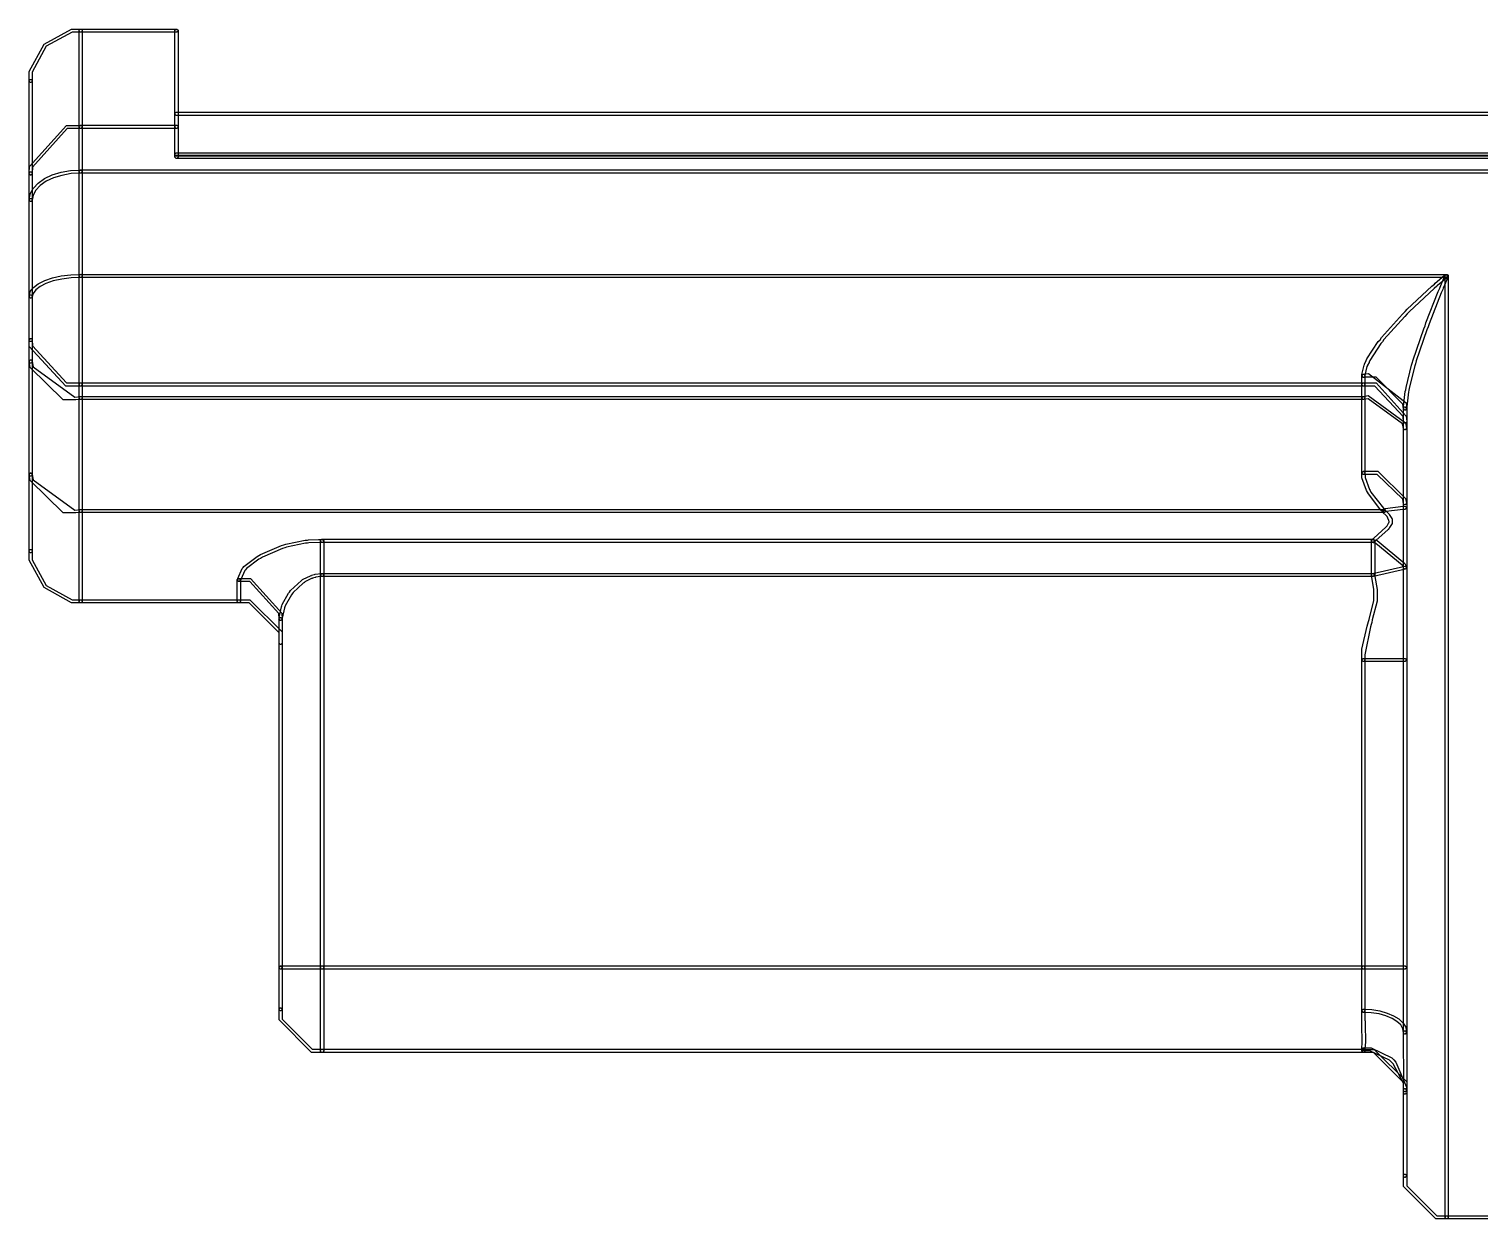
# Model space of a CAD drawing. Extents: x 0.54 to 10.46, y 0.74 to 7.76.
# Drawn here: x 2.0411 to 2.3558, y 4.4146 to 4.6727 of the extents above; entities that cross this region are included whole.
import ezdxf

# ---------------------------------------------------------------- set-up
doc = ezdxf.new("R2010")
doc.units = 0
doc.layers.get('0').update_dxf_attribs({"linetype": 'CONTINUOUS'})

msp = doc.modelspace()

# ---------------------------------------------------------------- linework, layer by layer
at = {"color": 0}
for points in [[(2.04144, 4.66118), (2.04135, 4.66118), (2.04112, 4.66146), (2.04112, 4.66151), (2.04112, 4.66351), (2.04438, 4.66943), (2.05029, 4.67269), (2.05231, 4.67269), (2.05236, 4.67269), (2.05263, 4.67247), (2.05263, 4.67236), (2.05263, 4.67231), (2.05236, 4.67204), (2.05231, 4.67204), (2.0504, 4.67204), (2.04482, 4.669), (2.04178, 4.66342), (2.04178, 4.66151), (2.04178, 4.66146), (2.0415, 4.66118), (2.04144, 4.66118)], [(2.07308, 4.67204), (2.05231, 4.67204), (2.05219, 4.67204), (2.05192, 4.67231), (2.05192, 4.67236), (2.05192, 4.67247), (2.05219, 4.67275), (2.05231, 4.67275), (2.07308, 4.67275), (2.07314, 4.67275), (2.0734, 4.67247), (2.0734, 4.67236), (2.0734, 4.67231), (2.07314, 4.67204), (2.07308, 4.67204)], [(2.07308, 4.65115), (2.07297, 4.65115), (2.07269, 4.65142), (2.07269, 4.65147), (2.07269, 4.67236), (2.07269, 4.67247), (2.07297, 4.67275), (2.07308, 4.67275), (2.07314, 4.67275), (2.0734, 4.67247), (2.0734, 4.67236), (2.0734, 4.65147), (2.0734, 4.65142), (2.07314, 4.65115), (2.07308, 4.65115)], [(2.04144, 4.64106), (2.04135, 4.64106), (2.04112, 4.64139), (2.04112, 4.64144), (2.04112, 4.66151), (2.04112, 4.66162), (2.04135, 4.66183), (2.04144, 4.66183), (2.0415, 4.66183), (2.04178, 4.66162), (2.04178, 4.66151), (2.04178, 4.64144), (2.04178, 4.64139), (2.0415, 4.64106), (2.04144, 4.64106)], [(2.96653, 4.65397), (2.07308, 4.65397), (2.07297, 4.65397), (2.07269, 4.65424), (2.07269, 4.65429), (2.07269, 4.6544), (2.07297, 4.65468), (2.07308, 4.65468), (2.96653, 4.65468), (2.96658, 4.65468), (2.96685, 4.6544), (2.96685, 4.65429), (2.96685, 4.65424), (2.96658, 4.65397), (2.96653, 4.65397)], [(2.04144, 4.64106), (2.04139, 4.64111), (2.04112, 4.64139), (2.04112, 4.64144), (2.04118, 4.6429), (2.04921, 4.65181), (2.05192, 4.65181), (2.05231, 4.65181), (2.05236, 4.65181), (2.05263, 4.65158), (2.05263, 4.65147), (2.05263, 4.65142), (2.05231, 4.65115), (2.05225, 4.65115), (2.05192, 4.65115), (2.04937, 4.65115), (2.04183, 4.64279), (2.04178, 4.64144), (2.04178, 4.64139), (2.0415, 4.64106), (2.04144, 4.64106)], [(2.07308, 4.65115), (2.05231, 4.65115), (2.05219, 4.65115), (2.05192, 4.65142), (2.05192, 4.65147), (2.05192, 4.65158), (2.05219, 4.65186), (2.05231, 4.65186), (2.07308, 4.65186), (2.07314, 4.65186), (2.0734, 4.65158), (2.0734, 4.65147), (2.0734, 4.65142), (2.07314, 4.65115), (2.07308, 4.65115)], [(2.05231, 4.6415), (2.05219, 4.6415), (2.05192, 4.64176), (2.05192, 4.64182), (2.05192, 4.65147), (2.05192, 4.65158), (2.05219, 4.65181), (2.05231, 4.65181), (2.05236, 4.65181), (2.05263, 4.65158), (2.05263, 4.65147), (2.05263, 4.64182), (2.05263, 4.64176), (2.05236, 4.6415), (2.05231, 4.6415)], [(2.07308, 4.64464), (2.07297, 4.64464), (2.07269, 4.64492), (2.07269, 4.64497), (2.07269, 4.65147), (2.07269, 4.65158), (2.07297, 4.65186), (2.07308, 4.65186), (2.07314, 4.65186), (2.0734, 4.65158), (2.0734, 4.65147), (2.0734, 4.64497), (2.0734, 4.64492), (2.07314, 4.64464), (2.07308, 4.64464)], [(2.37571, 4.64518), (2.07308, 4.64518), (2.07297, 4.64518), (2.07269, 4.64546), (2.07269, 4.64551), (2.07269, 4.64561), (2.07297, 4.64589), (2.07308, 4.64589), (2.37571, 4.64589), (2.37576, 4.64589), (2.37608, 4.64561), (2.37608, 4.64551), (2.37608, 4.64546), (2.37576, 4.64518), (2.37571, 4.64518)], [(2.37571, 4.64464), (2.07308, 4.64464), (2.07297, 4.64464), (2.07269, 4.64492), (2.07269, 4.64497), (2.07269, 4.64507), (2.07297, 4.64535), (2.07308, 4.64535), (2.37571, 4.64535), (2.37576, 4.64535), (2.37608, 4.64507), (2.37608, 4.64497), (2.37608, 4.64492), (2.37576, 4.64464), (2.37571, 4.64464)], [(2.04144, 4.63531), (2.04144, 4.63531), (2.04139, 4.63531), (2.04139, 4.63531), (2.04135, 4.63536), (2.04107, 4.63569), (2.04112, 4.63569), (2.04129, 4.63688), (2.04129, 4.63688), (2.04135, 4.63699), (2.04135, 4.63699), (2.04194, 4.63818), (2.04194, 4.63818), (2.04204, 4.63824), (2.04204, 4.63824), (2.04303, 4.63932), (2.04443, 4.64031), (2.04611, 4.64111), (2.04801, 4.64171), (2.05007, 4.64204), (2.05225, 4.64214), (2.05231, 4.64214), (2.05263, 4.64199), (2.05263, 4.64187), (2.05263, 4.64182), (2.05236, 4.6415), (2.05231, 4.6415), (2.05018, 4.64139), (2.04818, 4.641), (2.04639, 4.64046), (2.04476, 4.63971), (2.04346, 4.63878), (2.04254, 4.63781), (2.04199, 4.63672), (2.04178, 4.63558), (2.04178, 4.63553), (2.0415, 4.63531), (2.04144, 4.63531)], [(2.04144, 4.63531), (2.04135, 4.63531), (2.04112, 4.63558), (2.04112, 4.63564), (2.04112, 4.64144), (2.04112, 4.64154), (2.04135, 4.64176), (2.04144, 4.64176), (2.0415, 4.64176), (2.04178, 4.64154), (2.04178, 4.64144), (2.04178, 4.63564), (2.04178, 4.63558), (2.0415, 4.63531), (2.04144, 4.63531)], [(2.05231, 4.61882), (2.05219, 4.61882), (2.05192, 4.61914), (2.05192, 4.61919), (2.05192, 4.64182), (2.05192, 4.64193), (2.05219, 4.64219), (2.05231, 4.64219), (2.05236, 4.64219), (2.05263, 4.64193), (2.05263, 4.64182), (2.05263, 4.61919), (2.05263, 4.61914), (2.05236, 4.61882), (2.05231, 4.61882)], [(2.37571, 4.6415), (2.05231, 4.6415), (2.05219, 4.6415), (2.05192, 4.64176), (2.05192, 4.64182), (2.05192, 4.64193), (2.05219, 4.64219), (2.05231, 4.64219), (2.37571, 4.64219), (2.37576, 4.64219), (2.37608, 4.64193), (2.37608, 4.64182), (2.37608, 4.64176), (2.37576, 4.6415), (2.37571, 4.6415)], [(2.04144, 4.61436), (2.04135, 4.61436), (2.04112, 4.61464), (2.04112, 4.61469), (2.04112, 4.63564), (2.04112, 4.63574), (2.04135, 4.63601), (2.04144, 4.63601), (2.0415, 4.63601), (2.04178, 4.63574), (2.04178, 4.63564), (2.04178, 4.61469), (2.04178, 4.61464), (2.0415, 4.61436), (2.04144, 4.61436)], [(2.04144, 4.61436), (2.04135, 4.61436), (2.04129, 4.61442), (2.04107, 4.61475), (2.04112, 4.61475), (2.04129, 4.61567), (2.04129, 4.61572), (2.04135, 4.61578), (2.04135, 4.61578), (2.04199, 4.6166), (2.04199, 4.6166), (2.04204, 4.61669), (2.04204, 4.61669), (2.04308, 4.61746), (2.04449, 4.61817), (2.04617, 4.61876), (2.04807, 4.61919), (2.05012, 4.61942), (2.05225, 4.61951), (2.05231, 4.61957), (2.05263, 4.61931), (2.05263, 4.61919), (2.05263, 4.61914), (2.05236, 4.61882), (2.05231, 4.61882), (2.05018, 4.61876), (2.04818, 4.61849), (2.04633, 4.61811), (2.04471, 4.61751), (2.04346, 4.61686), (2.04254, 4.61615), (2.04194, 4.6154), (2.04178, 4.61464), (2.04172, 4.61464), (2.0415, 4.61436), (2.04144, 4.61436)], [(2.34864, 4.61882), (2.05231, 4.61882), (2.05219, 4.61882), (2.05192, 4.61914), (2.05192, 4.61919), (2.05192, 4.61931), (2.05219, 4.61951), (2.05231, 4.61951), (2.34864, 4.61951), (2.34868, 4.61951), (2.34896, 4.61931), (2.34896, 4.61919), (2.34896, 4.61914), (2.34868, 4.61882), (2.34864, 4.61882)], [(2.05231, 4.59526), (2.05219, 4.59526), (2.05192, 4.59554), (2.05192, 4.5956), (2.05192, 4.61919), (2.05192, 4.61931), (2.05219, 4.61951), (2.05231, 4.61951), (2.05236, 4.61951), (2.05263, 4.61931), (2.05263, 4.61919), (2.05263, 4.5956), (2.05263, 4.59554), (2.05236, 4.59526), (2.05231, 4.59526)], [(2.33057, 4.59717), (2.33051, 4.59717), (2.33046, 4.59722), (2.33018, 4.59754), (2.33024, 4.59754), (2.33024, 4.59776), (2.33068, 4.59978), (2.33078, 4.59999), (2.33078, 4.6001), (2.33111, 4.60075), (2.33117, 4.60081), (2.33132, 4.60118), (2.33376, 4.60493), (2.33415, 4.60531), (2.33447, 4.60579), (2.33903, 4.61089), (2.33957, 4.61143), (2.34006, 4.61199), (2.34538, 4.61697), (2.34597, 4.6174), (2.34614, 4.61762), (2.3481, 4.61925), (2.34831, 4.61942), (2.34831, 4.61947), (2.34874, 4.61942), (2.34879, 4.61936), (2.34879, 4.61936), (2.34879, 4.61893), (2.34879, 4.61887), (2.34858, 4.61871), (2.34663, 4.61708), (2.34646, 4.61692), (2.34586, 4.61643), (2.34056, 4.61149), (2.34006, 4.61094), (2.33951, 4.6104), (2.33501, 4.60536), (2.33469, 4.60487), (2.33436, 4.60449), (2.33197, 4.60086), (2.33182, 4.60047), (2.33176, 4.60042), (2.33143, 4.59983), (2.33143, 4.59972), (2.33132, 4.59956), (2.33089, 4.59765), (2.33089, 4.59744), (2.33089, 4.59739), (2.33062, 4.59717), (2.33057, 4.59717)], [(2.33957, 4.59006), (2.33946, 4.59006), (2.33925, 4.59039), (2.33925, 4.59044), (2.33925, 4.59082), (2.33963, 4.59413), (2.33974, 4.59446), (2.33979, 4.595), (2.34099, 4.59983), (2.34115, 4.60026), (2.34136, 4.60097), (2.34364, 4.60769), (2.34392, 4.60835), (2.34412, 4.609), (2.34679, 4.61578), (2.34711, 4.61649), (2.34717, 4.61675), (2.34814, 4.61903), (2.34825, 4.61925), (2.34825, 4.61925), (2.34831, 4.61931), (2.34831, 4.61931), (2.34831, 4.61936), (2.34874, 4.61951), (2.34879, 4.61947), (2.34879, 4.61947), (2.34896, 4.61908), (2.34896, 4.61903), (2.34864, 4.61919), (2.34896, 4.61903), (2.34885, 4.61882), (2.34782, 4.61649), (2.34776, 4.61621), (2.34744, 4.6155), (2.34478, 4.60878), (2.34457, 4.60813), (2.34429, 4.60747), (2.34201, 4.60075), (2.34185, 4.6001), (2.34169, 4.59967), (2.34044, 4.59483), (2.34039, 4.59435), (2.34033, 4.59403), (2.33996, 4.59076), (2.33996, 4.59039), (2.3399, 4.59039), (2.33963, 4.59006), (2.33957, 4.59006)], [(2.04144, 4.60493), (2.04135, 4.60493), (2.04112, 4.60519), (2.04112, 4.60525), (2.04112, 4.61469), (2.04112, 4.61481), (2.04135, 4.61507), (2.04144, 4.61507), (2.0415, 4.61507), (2.04178, 4.61481), (2.04178, 4.61469), (2.04178, 4.60525), (2.04178, 4.60519), (2.0415, 4.60493), (2.04144, 4.60493)], [(2.05171, 4.59526), (2.04904, 4.59526), (2.04112, 4.60385), (2.04107, 4.60525), (2.04107, 4.60536), (2.04139, 4.60563), (2.04144, 4.60563), (2.0415, 4.60563), (2.04178, 4.60542), (2.04178, 4.60531), (2.04183, 4.604), (2.04921, 4.59597), (2.05171, 4.59597), (2.05181, 4.59597), (2.05231, 4.59597), (2.05231, 4.59597), (2.05236, 4.59597), (2.05263, 4.59576), (2.05263, 4.59565), (2.05263, 4.5956), (2.05236, 4.59526), (2.05231, 4.59526), (2.05214, 4.59526), (2.05181, 4.59526), (2.05171, 4.59526)], [(2.04144, 4.60026), (2.04135, 4.60026), (2.04112, 4.60053), (2.04112, 4.60058), (2.04112, 4.60525), (2.04112, 4.60536), (2.04135, 4.60563), (2.04144, 4.60563), (2.0415, 4.60563), (2.04178, 4.60536), (2.04178, 4.60525), (2.04178, 4.60058), (2.04178, 4.60053), (2.0415, 4.60026), (2.04144, 4.60026)], [(2.051, 4.59229), (2.0485, 4.59229), (2.04135, 4.59933), (2.04112, 4.60053), (2.04107, 4.60058), (2.04135, 4.60097), (2.04139, 4.60097), (2.04144, 4.60097), (2.0415, 4.60097), (2.04178, 4.60075), (2.04178, 4.60064), (2.04199, 4.59944), (2.051, 4.59289), (2.05225, 4.59304), (2.05231, 4.59304), (2.05236, 4.59304), (2.05257, 4.59278), (2.05263, 4.59272), (2.05263, 4.59267), (2.05236, 4.59239), (2.05236, 4.59233), (2.05219, 4.59233), (2.05126, 4.59229), (2.051, 4.59229)], [(2.04144, 4.57574), (2.04135, 4.57574), (2.04112, 4.57601), (2.04112, 4.57607), (2.04112, 4.60058), (2.04112, 4.60069), (2.04135, 4.60097), (2.04144, 4.60097), (2.0415, 4.60097), (2.04178, 4.60069), (2.04178, 4.60058), (2.04178, 4.57607), (2.04178, 4.57601), (2.0415, 4.57574), (2.04144, 4.57574)], [(2.33057, 4.59526), (2.05231, 4.59526), (2.05219, 4.59526), (2.05192, 4.59554), (2.05192, 4.5956), (2.05192, 4.59571), (2.05219, 4.59597), (2.05231, 4.59597), (2.33057, 4.59597), (2.33062, 4.59597), (2.33089, 4.59571), (2.33089, 4.5956), (2.33089, 4.59554), (2.33062, 4.59526), (2.33057, 4.59526)], [(2.05231, 4.59233), (2.05219, 4.59233), (2.05192, 4.59267), (2.05192, 4.59272), (2.05192, 4.5956), (2.05192, 4.59571), (2.05219, 4.59597), (2.05231, 4.59597), (2.05236, 4.59597), (2.05263, 4.59571), (2.05263, 4.5956), (2.05263, 4.59272), (2.05263, 4.59267), (2.05236, 4.59233), (2.05231, 4.59233)], [(2.33957, 4.59006), (2.33946, 4.59006), (2.33925, 4.59033), (2.33925, 4.59033), (2.33908, 4.59136), (2.33333, 4.59722), (2.33143, 4.59722), (2.33122, 4.59722), (2.33068, 4.59722), (2.33062, 4.59717), (2.33051, 4.59717), (2.33018, 4.59744), (2.33018, 4.5975), (2.33018, 4.5976), (2.33046, 4.59787), (2.33051, 4.59787), (2.33165, 4.59804), (2.33979, 4.59164), (2.33996, 4.59044), (2.33996, 4.59039), (2.33968, 4.59011), (2.33963, 4.59006), (2.33957, 4.59006)], [(2.33957, 4.58724), (2.33946, 4.58724), (2.33925, 4.58751), (2.33925, 4.58757), (2.33914, 4.58865), (2.33306, 4.59526), (2.33106, 4.59526), (2.33106, 4.59526), (2.33068, 4.59526), (2.33057, 4.59526), (2.33046, 4.59526), (2.33018, 4.59554), (2.33018, 4.5956), (2.33018, 4.59571), (2.33046, 4.59597), (2.33057, 4.59597), (2.33057, 4.59597), (2.33089, 4.59597), (2.33106, 4.59597), (2.33328, 4.59597), (2.33985, 4.58876), (2.33996, 4.58757), (2.33996, 4.58751), (2.33968, 4.58724), (2.33963, 4.58724), (2.33957, 4.58724)], [(2.33057, 4.59526), (2.33046, 4.59526), (2.33024, 4.59554), (2.33024, 4.5956), (2.33024, 4.5975), (2.33024, 4.5976), (2.33046, 4.59787), (2.33057, 4.59787), (2.33062, 4.59787), (2.33089, 4.5976), (2.33089, 4.5975), (2.33089, 4.5956), (2.33089, 4.59554), (2.33062, 4.59526), (2.33057, 4.59526)], [(2.33057, 4.59233), (2.33046, 4.59233), (2.33024, 4.59267), (2.33024, 4.59272), (2.33024, 4.5956), (2.33024, 4.59571), (2.33046, 4.59597), (2.33057, 4.59597), (2.33062, 4.59597), (2.33089, 4.59571), (2.33089, 4.5956), (2.33089, 4.59272), (2.33089, 4.59267), (2.33062, 4.59233), (2.33057, 4.59233)], [(2.33057, 4.59233), (2.05231, 4.59233), (2.05219, 4.59233), (2.05192, 4.59267), (2.05192, 4.59272), (2.05192, 4.59283), (2.05219, 4.59304), (2.05231, 4.59304), (2.33057, 4.59304), (2.33062, 4.59304), (2.33089, 4.59283), (2.33089, 4.59272), (2.33089, 4.59267), (2.33062, 4.59233), (2.33057, 4.59233)], [(2.05231, 4.56782), (2.05219, 4.56782), (2.05192, 4.56814), (2.05192, 4.56819), (2.05192, 4.59272), (2.05192, 4.59283), (2.05219, 4.59304), (2.05231, 4.59304), (2.05236, 4.59304), (2.05263, 4.59283), (2.05263, 4.59272), (2.05263, 4.56819), (2.05263, 4.56814), (2.05236, 4.56782), (2.05231, 4.56782)], [(2.33957, 4.58578), (2.33946, 4.58578), (2.33925, 4.58604), (2.33925, 4.58604), (2.33903, 4.58708), (2.3316, 4.5925), (2.33062, 4.59233), (2.33057, 4.59233), (2.33046, 4.59233), (2.33018, 4.59267), (2.33018, 4.59267), (2.33018, 4.59278), (2.33046, 4.59304), (2.33051, 4.59304), (2.3316, 4.59321), (2.33968, 4.58729), (2.3399, 4.58615), (2.3399, 4.58615), (2.33968, 4.58583), (2.33968, 4.58578), (2.33957, 4.58578)], [(2.33057, 4.57607), (2.33046, 4.57607), (2.33024, 4.57633), (2.33024, 4.57639), (2.33024, 4.59272), (2.33024, 4.59283), (2.33046, 4.59304), (2.33057, 4.59304), (2.33062, 4.59304), (2.33089, 4.59283), (2.33089, 4.59272), (2.33089, 4.57639), (2.33089, 4.57633), (2.33062, 4.57607), (2.33057, 4.57607)], [(2.33957, 4.45469), (2.33946, 4.45469), (2.33925, 4.45497), (2.33925, 4.45503), (2.33925, 4.59039), (2.33925, 4.5905), (2.33946, 4.59076), (2.33957, 4.59076), (2.33963, 4.59076), (2.33996, 4.5905), (2.33996, 4.59039), (2.33996, 4.45503), (2.33996, 4.45497), (2.33963, 4.45469), (2.33957, 4.45469)], [(2.33957, 4.5695), (2.33946, 4.5695), (2.33925, 4.56976), (2.33925, 4.56976), (2.33908, 4.57075), (2.3335, 4.57611), (2.33165, 4.57611), (2.33137, 4.57611), (2.33068, 4.57611), (2.33062, 4.57607), (2.33057, 4.57607), (2.33046, 4.57607), (2.33018, 4.57633), (2.33018, 4.57633), (2.33018, 4.57644), (2.33046, 4.57676), (2.33051, 4.57676), (2.33057, 4.57682), (2.33137, 4.57682), (2.33165, 4.57682), (2.33371, 4.57682), (2.33968, 4.5709), (2.3399, 4.56988), (2.3399, 4.56988), (2.33968, 4.56956), (2.33968, 4.5695), (2.33957, 4.5695)], [(2.33475, 4.56799), (2.33501, 4.56819), (2.33469, 4.56803), (2.33436, 4.56836), (2.33165, 4.57189), (2.33143, 4.57226), (2.33122, 4.5726), (2.33024, 4.57536), (2.33024, 4.57563), (2.33024, 4.57563), (2.33024, 4.57622), (2.33024, 4.57639), (2.33018, 4.57644), (2.33046, 4.57676), (2.33057, 4.57676), (2.33062, 4.57676), (2.33089, 4.5765), (2.33089, 4.57639), (2.33089, 4.57622), (2.33094, 4.57585), (2.33094, 4.57568), (2.33094, 4.57547), (2.33188, 4.57286), (2.33203, 4.5726), (2.33219, 4.57226), (2.3349, 4.56879), (2.33524, 4.56847), (2.33501, 4.56819), (2.33475, 4.56799)], [(2.051, 4.56776), (2.0485, 4.56776), (2.04135, 4.57482), (2.04112, 4.57601), (2.04107, 4.57607), (2.04129, 4.57639), (2.04139, 4.57639), (2.04139, 4.57644), (2.04178, 4.57622), (2.04178, 4.57611), (2.04199, 4.57493), (2.051, 4.56836), (2.05225, 4.56853), (2.05231, 4.56853), (2.05236, 4.56853), (2.05257, 4.56825), (2.05263, 4.56819), (2.05263, 4.56814), (2.05236, 4.56787), (2.05236, 4.56782), (2.05219, 4.56782), (2.05126, 4.56776), (2.051, 4.56776)], [(2.04144, 4.55908), (2.04135, 4.55908), (2.04112, 4.55935), (2.04112, 4.5594), (2.04112, 4.57607), (2.04112, 4.57617), (2.04135, 4.57644), (2.04144, 4.57644), (2.0415, 4.57644), (2.04178, 4.57617), (2.04178, 4.57607), (2.04178, 4.5594), (2.04178, 4.55935), (2.0415, 4.55908), (2.04144, 4.55908)], [(2.33501, 4.56782), (2.05231, 4.56782), (2.05219, 4.56782), (2.05192, 4.56814), (2.05192, 4.56819), (2.05192, 4.56831), (2.05219, 4.56853), (2.05231, 4.56853), (2.33501, 4.56853), (2.33507, 4.56853), (2.33535, 4.56831), (2.33535, 4.56819), (2.33535, 4.56814), (2.33507, 4.56782), (2.33501, 4.56782)], [(2.05231, 4.54824), (2.05219, 4.54824), (2.05192, 4.54856), (2.05192, 4.54861), (2.05192, 4.56819), (2.05192, 4.56831), (2.05219, 4.56853), (2.05231, 4.56853), (2.05236, 4.56853), (2.05263, 4.56831), (2.05263, 4.56819), (2.05263, 4.54861), (2.05263, 4.54856), (2.05236, 4.54824), (2.05231, 4.54824)], [(2.33263, 4.56136), (2.33263, 4.56136), (2.33236, 4.56147), (2.33236, 4.56147), (2.33231, 4.56153), (2.33236, 4.56196), (2.33242, 4.56196), (2.33251, 4.56207), (2.33279, 4.56228), (2.33539, 4.56467), (2.33561, 4.56489), (2.33567, 4.56494), (2.33604, 4.56565), (2.3361, 4.56569), (2.3361, 4.56575), (2.33604, 4.56625), (2.33604, 4.56625), (2.33599, 4.56629), (2.33567, 4.567), (2.33561, 4.56706), (2.3355, 4.56717), (2.33479, 4.56787), (2.33475, 4.56793), (2.33469, 4.56799), (2.33469, 4.56842), (2.33475, 4.56842), (2.33475, 4.56847), (2.33518, 4.56847), (2.33524, 4.56842), (2.33529, 4.56836), (2.33599, 4.5676), (2.3361, 4.56749), (2.33615, 4.56743), (2.33669, 4.56657), (2.33675, 4.56646), (2.33675, 4.5664), (2.33681, 4.56565), (2.33681, 4.56554), (2.33675, 4.56543), (2.33621, 4.56456), (2.33615, 4.56446), (2.33589, 4.56418), (2.33322, 4.56174), (2.33296, 4.56153), (2.33285, 4.56142), (2.33279, 4.56142), (2.33263, 4.56136), (2.33263, 4.56136)], [(2.33501, 4.56782), (2.3349, 4.56782), (2.33469, 4.56803), (2.33469, 4.56803), (2.33464, 4.56808), (2.33479, 4.56853), (2.33485, 4.56853), (2.33524, 4.56868), (2.33919, 4.56922), (2.33963, 4.56917), (2.33968, 4.56917), (2.33996, 4.56885), (2.33996, 4.56874), (2.3399, 4.56874), (2.33951, 4.56847), (2.33951, 4.56847), (2.33914, 4.56853), (2.33544, 4.56803), (2.33512, 4.56787), (2.33512, 4.56787), (2.33501, 4.56782), (2.33501, 4.56782)], [(2.08658, 4.55285), (2.08658, 4.55285), (2.08653, 4.5529), (2.08653, 4.5529), (2.08649, 4.55296), (2.08626, 4.55328), (2.08632, 4.55333), (2.08637, 4.55354), (2.08729, 4.55567), (2.08751, 4.55588), (2.08768, 4.5561), (2.09056, 4.55832), (2.09093, 4.55849), (2.09131, 4.55875), (2.09586, 4.56071), (2.09636, 4.56082), (2.09679, 4.56099), (2.10101, 4.56185), (2.10146, 4.56185), (2.10172, 4.5619), (2.10389, 4.56201), (2.10465, 4.56201), (2.10471, 4.56207), (2.10504, 4.56179), (2.10504, 4.56168), (2.10504, 4.56164), (2.10476, 4.56136), (2.10471, 4.56136), (2.10444, 4.56136), (2.10178, 4.56125), (2.10151, 4.56119), (2.10107, 4.56119), (2.09694, 4.56033), (2.09657, 4.56017), (2.09608, 4.56006), (2.09169, 4.55817), (2.09131, 4.55789), (2.09093, 4.55772), (2.08822, 4.55567), (2.08806, 4.55544), (2.08789, 4.55528), (2.08703, 4.55333), (2.08697, 4.55311), (2.08692, 4.55311), (2.08664, 4.55285), (2.08658, 4.55285)], [(2.33263, 4.56136), (2.10471, 4.56136), (2.1046, 4.56136), (2.10433, 4.56164), (2.10433, 4.56168), (2.10433, 4.56179), (2.1046, 4.56207), (2.10471, 4.56207), (2.33263, 4.56207), (2.33268, 4.56207), (2.33301, 4.56179), (2.33301, 4.56168), (2.33301, 4.56164), (2.33268, 4.56136), (2.33263, 4.56136)], [(2.10465, 4.55399), (2.10454, 4.55399), (2.10433, 4.55425), (2.10433, 4.55431), (2.10433, 4.56168), (2.10433, 4.56179), (2.10454, 4.56201), (2.10465, 4.56201), (2.10471, 4.56201), (2.10504, 4.56179), (2.10504, 4.56168), (2.10504, 4.55431), (2.10504, 4.55425), (2.10471, 4.55399), (2.10465, 4.55399)], [(2.33957, 4.55556), (2.33957, 4.55556), (2.33931, 4.55572), (2.33931, 4.55572), (2.33892, 4.55643), (2.33322, 4.56114), (2.33251, 4.56136), (2.33247, 4.56142), (2.33225, 4.56179), (2.33231, 4.56179), (2.33231, 4.56185), (2.33268, 4.56207), (2.33274, 4.56201), (2.3335, 4.56179), (2.33951, 4.55681), (2.3399, 4.55604), (2.3399, 4.55604), (2.33974, 4.55567), (2.33974, 4.55561), (2.33968, 4.55561), (2.33957, 4.55556), (2.33957, 4.55556)], [(2.33263, 4.55399), (2.33251, 4.55399), (2.33231, 4.55425), (2.33231, 4.55431), (2.33231, 4.56168), (2.33231, 4.56179), (2.33251, 4.56201), (2.33263, 4.56201), (2.33268, 4.56201), (2.33301, 4.56179), (2.33301, 4.56168), (2.33301, 4.55431), (2.33301, 4.55425), (2.33268, 4.55399), (2.33263, 4.55399)], [(2.05231, 4.54824), (2.05029, 4.54824), (2.04432, 4.55154), (2.04107, 4.55751), (2.04107, 4.55946), (2.04107, 4.55957), (2.04135, 4.55979), (2.04144, 4.55979), (2.0415, 4.55979), (2.04178, 4.55957), (2.04178, 4.55946), (2.04178, 4.55761), (2.04482, 4.55203), (2.0504, 4.54893), (2.05231, 4.54893), (2.05236, 4.54893), (2.05263, 4.54872), (2.05263, 4.54861), (2.05263, 4.54856), (2.05236, 4.54824), (2.05231, 4.54824)], [(2.09565, 4.54443), (2.0956, 4.54443), (2.09549, 4.54443), (2.09526, 4.54476), (2.09532, 4.54482), (2.09532, 4.54508), (2.09581, 4.54736), (2.09592, 4.54758), (2.09597, 4.54785), (2.09739, 4.55035), (2.0976, 4.55057), (2.09782, 4.55089), (2.10015, 4.55311), (2.10042, 4.55328), (2.10053, 4.55339), (2.10215, 4.55414), (2.10232, 4.55419), (2.10238, 4.55425), (2.10292, 4.55442), (2.10303, 4.55442), (2.10314, 4.55447), (2.10449, 4.55464), (2.10465, 4.55464), (2.10471, 4.55464), (2.10504, 4.55442), (2.10504, 4.55431), (2.10504, 4.55425), (2.10471, 4.55399), (2.10471, 4.55393), (2.10433, 4.55393), (2.10331, 4.55382), (2.10319, 4.55376), (2.10314, 4.55376), (2.1026, 4.5536), (2.10254, 4.55354), (2.10238, 4.5535), (2.10092, 4.55279), (2.10081, 4.55268), (2.10053, 4.55251), (2.09836, 4.55046), (2.09819, 4.55018), (2.09799, 4.54997), (2.09663, 4.54758), (2.09657, 4.54736), (2.09646, 4.54715), (2.09597, 4.54492), (2.09597, 4.54471), (2.09597, 4.54465), (2.09571, 4.54443), (2.09565, 4.54443)], [(2.33263, 4.55399), (2.10471, 4.55399), (2.1046, 4.55399), (2.10433, 4.55425), (2.10433, 4.55431), (2.10433, 4.55442), (2.1046, 4.55464), (2.10471, 4.55464), (2.33263, 4.55464), (2.33268, 4.55464), (2.33301, 4.55442), (2.33301, 4.55431), (2.33301, 4.55425), (2.33268, 4.55399), (2.33263, 4.55399)], [(2.10465, 4.46875), (2.10454, 4.46875), (2.10433, 4.46903), (2.10433, 4.46907), (2.10433, 4.55431), (2.10433, 4.55442), (2.10454, 4.55464), (2.10465, 4.55464), (2.10471, 4.55464), (2.10504, 4.55442), (2.10504, 4.55431), (2.10504, 4.46907), (2.10504, 4.46903), (2.10471, 4.46875), (2.10465, 4.46875)], [(2.33057, 4.53549), (2.33046, 4.53549), (2.33024, 4.53581), (2.33024, 4.53586), (2.33024, 4.53635), (2.33024, 4.53819), (2.33137, 4.54318), (2.33154, 4.54372), (2.33165, 4.54417), (2.33176, 4.54465), (2.33279, 4.54878), (2.33279, 4.55013), (2.33279, 4.55117), (2.33236, 4.55382), (2.33231, 4.55414), (2.33231, 4.55425), (2.33225, 4.55431), (2.33251, 4.55464), (2.33257, 4.55464), (2.33257, 4.55469), (2.33296, 4.55442), (2.33301, 4.55436), (2.33301, 4.55425), (2.33306, 4.55393), (2.3335, 4.55111), (2.3335, 4.55013), (2.3335, 4.54861), (2.33247, 4.54454), (2.33236, 4.544), (2.33225, 4.54357), (2.33208, 4.54303), (2.33089, 4.537), (2.33089, 4.53635), (2.33089, 4.53586), (2.33089, 4.53581), (2.33062, 4.53549), (2.33057, 4.53549)], [(2.33263, 4.55399), (2.33251, 4.55399), (2.33231, 4.55425), (2.33231, 4.55425), (2.33225, 4.55431), (2.33251, 4.55464), (2.33257, 4.55464), (2.33951, 4.55621), (2.33957, 4.55621), (2.33963, 4.55621), (2.3399, 4.55604), (2.3399, 4.55599), (2.3399, 4.55593), (2.33968, 4.55561), (2.33968, 4.55556), (2.33274, 4.55399), (2.33263, 4.55399)], [(2.08658, 4.54824), (2.08649, 4.54824), (2.08626, 4.54856), (2.08626, 4.54861), (2.08626, 4.55322), (2.08626, 4.55333), (2.08649, 4.55354), (2.08658, 4.55354), (2.08664, 4.55354), (2.08697, 4.55333), (2.08697, 4.55322), (2.08697, 4.54861), (2.08697, 4.54856), (2.08664, 4.54824), (2.08658, 4.54824)], [(2.09565, 4.54443), (2.09554, 4.54443), (2.09532, 4.54471), (2.09532, 4.54476), (2.09526, 4.5459), (2.08897, 4.55285), (2.08692, 4.55285), (2.08692, 4.55285), (2.08664, 4.55285), (2.08664, 4.55285), (2.08653, 4.55285), (2.08626, 4.55317), (2.08626, 4.55322), (2.08626, 4.55333), (2.08649, 4.55354), (2.08658, 4.55354), (2.08692, 4.55354), (2.08914, 4.55354), (2.09592, 4.54601), (2.09597, 4.54476), (2.09597, 4.54471), (2.09571, 4.54443), (2.09565, 4.54443)], [(2.08658, 4.54824), (2.05231, 4.54824), (2.05219, 4.54824), (2.05192, 4.54856), (2.05192, 4.54861), (2.05192, 4.54872), (2.05219, 4.54893), (2.05231, 4.54893), (2.08658, 4.54893), (2.08664, 4.54893), (2.08697, 4.54872), (2.08697, 4.54861), (2.08697, 4.54856), (2.08664, 4.54824), (2.08658, 4.54824)], [(2.09565, 4.53922), (2.09554, 4.53922), (2.09532, 4.5395), (2.09532, 4.53956), (2.09532, 4.54172), (2.08882, 4.54824), (2.08664, 4.54824), (2.08653, 4.54824), (2.08626, 4.54856), (2.08626, 4.54861), (2.08626, 4.54872), (2.08653, 4.54893), (2.08664, 4.54893), (2.08897, 4.54893), (2.09597, 4.54194), (2.09597, 4.53956), (2.09597, 4.5395), (2.09571, 4.53922), (2.09565, 4.53922)], [(2.09565, 4.46875), (2.09554, 4.46875), (2.09532, 4.46903), (2.09532, 4.46907), (2.09532, 4.54476), (2.09532, 4.54486), (2.09554, 4.54508), (2.09565, 4.54508), (2.09571, 4.54508), (2.09597, 4.54486), (2.09597, 4.54476), (2.09597, 4.46907), (2.09597, 4.46903), (2.09571, 4.46875), (2.09565, 4.46875)], [(2.33957, 4.53549), (2.33057, 4.53549), (2.33046, 4.53549), (2.33018, 4.53581), (2.33018, 4.53586), (2.33018, 4.53597), (2.33046, 4.53618), (2.33057, 4.53618), (2.33957, 4.53618), (2.33963, 4.53618), (2.33996, 4.53597), (2.33996, 4.53586), (2.33996, 4.53581), (2.33963, 4.53549), (2.33957, 4.53549)], [(2.33057, 4.46875), (2.33046, 4.46875), (2.33024, 4.46903), (2.33024, 4.46907), (2.33024, 4.53586), (2.33024, 4.53597), (2.33046, 4.53618), (2.33057, 4.53618), (2.33062, 4.53618), (2.33089, 4.53597), (2.33089, 4.53586), (2.33089, 4.46907), (2.33089, 4.46903), (2.33062, 4.46875), (2.33057, 4.46875)], [(2.10465, 4.46875), (2.09565, 4.46875), (2.09554, 4.46875), (2.09532, 4.46903), (2.09532, 4.46907), (2.09532, 4.46918), (2.09554, 4.46946), (2.09565, 4.46946), (2.10465, 4.46946), (2.10471, 4.46946), (2.10504, 4.46918), (2.10504, 4.46907), (2.10504, 4.46903), (2.10471, 4.46875), (2.10465, 4.46875)], [(2.09565, 4.45969), (2.09554, 4.45969), (2.09532, 4.46001), (2.09532, 4.46007), (2.09532, 4.46907), (2.09532, 4.46918), (2.09554, 4.4694), (2.09565, 4.4694), (2.09571, 4.4694), (2.09597, 4.46918), (2.09597, 4.46907), (2.09597, 4.46007), (2.09597, 4.46001), (2.09571, 4.45969), (2.09565, 4.45969)], [(2.33057, 4.46875), (2.10465, 4.46875), (2.10454, 4.46875), (2.10433, 4.46903), (2.10433, 4.46907), (2.10433, 4.46918), (2.10454, 4.46946), (2.10465, 4.46946), (2.33057, 4.46946), (2.33062, 4.46946), (2.33089, 4.46918), (2.33089, 4.46907), (2.33089, 4.46903), (2.33062, 4.46875), (2.33057, 4.46875)], [(2.10465, 4.45068), (2.10454, 4.45068), (2.10433, 4.45096), (2.10433, 4.45101), (2.10433, 4.46907), (2.10433, 4.46918), (2.10454, 4.46946), (2.10465, 4.46946), (2.10471, 4.46946), (2.10504, 4.46918), (2.10504, 4.46907), (2.10504, 4.45101), (2.10504, 4.45096), (2.10471, 4.45068), (2.10465, 4.45068)], [(2.33957, 4.46875), (2.33057, 4.46875), (2.33046, 4.46875), (2.33018, 4.46903), (2.33018, 4.46907), (2.33018, 4.46918), (2.33046, 4.46946), (2.33057, 4.46946), (2.33957, 4.46946), (2.33963, 4.46946), (2.33996, 4.46918), (2.33996, 4.46907), (2.33996, 4.46903), (2.33963, 4.46875), (2.33957, 4.46875)], [(2.33057, 4.45936), (2.33046, 4.45936), (2.33024, 4.45969), (2.33024, 4.45975), (2.33024, 4.46907), (2.33024, 4.46918), (2.33046, 4.46946), (2.33057, 4.46946), (2.33062, 4.46946), (2.33089, 4.46918), (2.33089, 4.46907), (2.33089, 4.45975), (2.33089, 4.45969), (2.33062, 4.45936), (2.33057, 4.45936)], [(2.10465, 4.45068), (2.10232, 4.45068), (2.09532, 4.45774), (2.09532, 4.46007), (2.09532, 4.46018), (2.09554, 4.46039), (2.09565, 4.46039), (2.09571, 4.46039), (2.09597, 4.46018), (2.09597, 4.46007), (2.09597, 4.4579), (2.10249, 4.45139), (2.10465, 4.45139), (2.10471, 4.45139), (2.10504, 4.45111), (2.10504, 4.45101), (2.10504, 4.45096), (2.10471, 4.45068), (2.10465, 4.45068)], [(2.33957, 4.45469), (2.33946, 4.45469), (2.33925, 4.45497), (2.33925, 4.45497), (2.33908, 4.45583), (2.33865, 4.45665), (2.33783, 4.45742), (2.33675, 4.45806), (2.33544, 4.45861), (2.33393, 4.45904), (2.33225, 4.45931), (2.33057, 4.45936), (2.33051, 4.45942), (2.33018, 4.45969), (2.33018, 4.45975), (2.33018, 4.45985), (2.33046, 4.46007), (2.33057, 4.46007), (2.33236, 4.46001), (2.3341, 4.45969), (2.33567, 4.45925), (2.33708, 4.45865), (2.33822, 4.45796), (2.33914, 4.45708), (2.33914, 4.45708), (2.33919, 4.45703), (2.33919, 4.45703), (2.33974, 4.45617), (2.33974, 4.45617), (2.33974, 4.45606), (2.33974, 4.45606), (2.3399, 4.45514), (2.3399, 4.45508), (2.33968, 4.45475), (2.33968, 4.45469), (2.33957, 4.45469)], [(2.33057, 4.45101), (2.33046, 4.45101), (2.33018, 4.45133), (2.33024, 4.45139), (2.33024, 4.45139), (2.33029, 4.45301), (2.33029, 4.45356), (2.33029, 4.45356), (2.33024, 4.45606), (2.33024, 4.45632), (2.33024, 4.45747), (2.33024, 4.45806), (2.33024, 4.45936), (2.33024, 4.45975), (2.33024, 4.45985), (2.33046, 4.46007), (2.33057, 4.46007), (2.33062, 4.46007), (2.33089, 4.45985), (2.33089, 4.45975), (2.33089, 4.45921), (2.33089, 4.45768), (2.33094, 4.45747), (2.33094, 4.45632), (2.33094, 4.45568), (2.331, 4.4541), (2.331, 4.45356), (2.331, 4.45301), (2.33089, 4.4515), (2.33089, 4.45133), (2.33089, 4.45128), (2.33062, 4.45101), (2.33057, 4.45101)], [(2.33957, 4.44217), (2.33946, 4.44217), (2.33925, 4.44243), (2.33925, 4.44249), (2.33925, 4.44353), (2.33931, 4.44581), (2.33931, 4.4465), (2.33931, 4.44775), (2.33925, 4.4509), (2.33925, 4.45133), (2.33925, 4.45508), (2.33925, 4.45518), (2.33946, 4.4554), (2.33957, 4.4554), (2.33963, 4.4554), (2.33996, 4.45518), (2.33996, 4.45508), (2.33996, 4.45133), (2.33996, 4.45014), (2.33996, 4.44743), (2.33996, 4.4465), (2.33996, 4.44553), (2.33996, 4.44325), (2.33996, 4.44249), (2.33996, 4.44243), (2.33963, 4.44217), (2.33957, 4.44217)], [(2.33057, 4.45068), (2.10465, 4.45068), (2.10454, 4.45068), (2.10433, 4.45096), (2.10433, 4.45101), (2.10433, 4.45111), (2.10454, 4.45139), (2.10465, 4.45139), (2.33057, 4.45139), (2.33062, 4.45139), (2.33089, 4.45111), (2.33089, 4.45101), (2.33089, 4.45096), (2.33062, 4.45068), (2.33057, 4.45068)], [(2.33957, 4.44217), (2.33946, 4.44217), (2.33925, 4.44243), (2.33925, 4.44249), (2.33925, 4.44401), (2.33703, 4.44819), (2.33664, 4.44857), (2.33621, 4.449), (2.33197, 4.45101), (2.33062, 4.45101), (2.33057, 4.45101), (2.33046, 4.45101), (2.33018, 4.45128), (2.33018, 4.45133), (2.33018, 4.45144), (2.33046, 4.45171), (2.33057, 4.45171), (2.33062, 4.45171), (2.33225, 4.45171), (2.33669, 4.44949), (2.33712, 4.44906), (2.33757, 4.44862), (2.3399, 4.44314), (2.33996, 4.44249), (2.33996, 4.44243), (2.33968, 4.44217), (2.33963, 4.44217), (2.33957, 4.44217)], [(2.33957, 4.44162), (2.33946, 4.44162), (2.33925, 4.44189), (2.33925, 4.44194), (2.33925, 4.44417), (2.33274, 4.45068), (2.33057, 4.45068), (2.33046, 4.45068), (2.33018, 4.45096), (2.33018, 4.45101), (2.33018, 4.45111), (2.33046, 4.45133), (2.33057, 4.45133), (2.3329, 4.45133), (2.33996, 4.44433), (2.33996, 4.44194), (2.33996, 4.44189), (2.33963, 4.44162), (2.33957, 4.44162)], [(2.33057, 4.45068), (2.33046, 4.45068), (2.33024, 4.45096), (2.33024, 4.45101), (2.33024, 4.45139), (2.33024, 4.4515), (2.33046, 4.45171), (2.33057, 4.45171), (2.33062, 4.45171), (2.33089, 4.4515), (2.33089, 4.45139), (2.33089, 4.45101), (2.33089, 4.45096), (2.33062, 4.45068), (2.33057, 4.45068)], [(2.33957, 4.42356), (2.33946, 4.42356), (2.33925, 4.42383), (2.33925, 4.42389), (2.33925, 4.44249), (2.33925, 4.4426), (2.33946, 4.44287), (2.33957, 4.44287), (2.33963, 4.44287), (2.33996, 4.4426), (2.33996, 4.44249), (2.33996, 4.42389), (2.33996, 4.42383), (2.33963, 4.42356), (2.33957, 4.42356)], [(2.34864, 4.41456), (2.34625, 4.41456), (2.33925, 4.4216), (2.33925, 4.42393), (2.33925, 4.42404), (2.33946, 4.42426), (2.33957, 4.42426), (2.33963, 4.42426), (2.33996, 4.42404), (2.33996, 4.42393), (2.33996, 4.42176), (2.34646, 4.41525), (2.34864, 4.41525), (2.34868, 4.41525), (2.34896, 4.41499), (2.34896, 4.41488), (2.34896, 4.41482), (2.34868, 4.41456), (2.34864, 4.41456)], [(2.37571, 4.41456), (2.34864, 4.41456), (2.34853, 4.41456), (2.34825, 4.41482), (2.34825, 4.41488), (2.34825, 4.41499), (2.34853, 4.41525), (2.34864, 4.41525), (2.37571, 4.41525), (2.37576, 4.41525), (2.37608, 4.41499), (2.37608, 4.41488), (2.37608, 4.41482), (2.37576, 4.41456), (2.37571, 4.41456)]]:
    msp.add_lwpolyline(points, close=True, dxfattribs=at)
at = {"color": 9}
for points in [[(2.05231, 4.65115), (2.05219, 4.65115), (2.05192, 4.65142), (2.05192, 4.65147), (2.05192, 4.67236), (2.05192, 4.67247), (2.05219, 4.67275), (2.05231, 4.67275), (2.05236, 4.67275), (2.05263, 4.67247), (2.05263, 4.67236), (2.05263, 4.65147), (2.05263, 4.65142), (2.05236, 4.65115), (2.05231, 4.65115)], [(2.34864, 4.41456), (2.34853, 4.41456), (2.34831, 4.41482), (2.34831, 4.41488), (2.34831, 4.61919), (2.34831, 4.61931), (2.34853, 4.61951), (2.34864, 4.61951), (2.34868, 4.61951), (2.34896, 4.61931), (2.34896, 4.61919), (2.34896, 4.41488), (2.34896, 4.41482), (2.34868, 4.41456), (2.34864, 4.41456)]]:
    msp.add_lwpolyline(points, close=True, dxfattribs=at)

doc.saveas('drawing.dxf')
